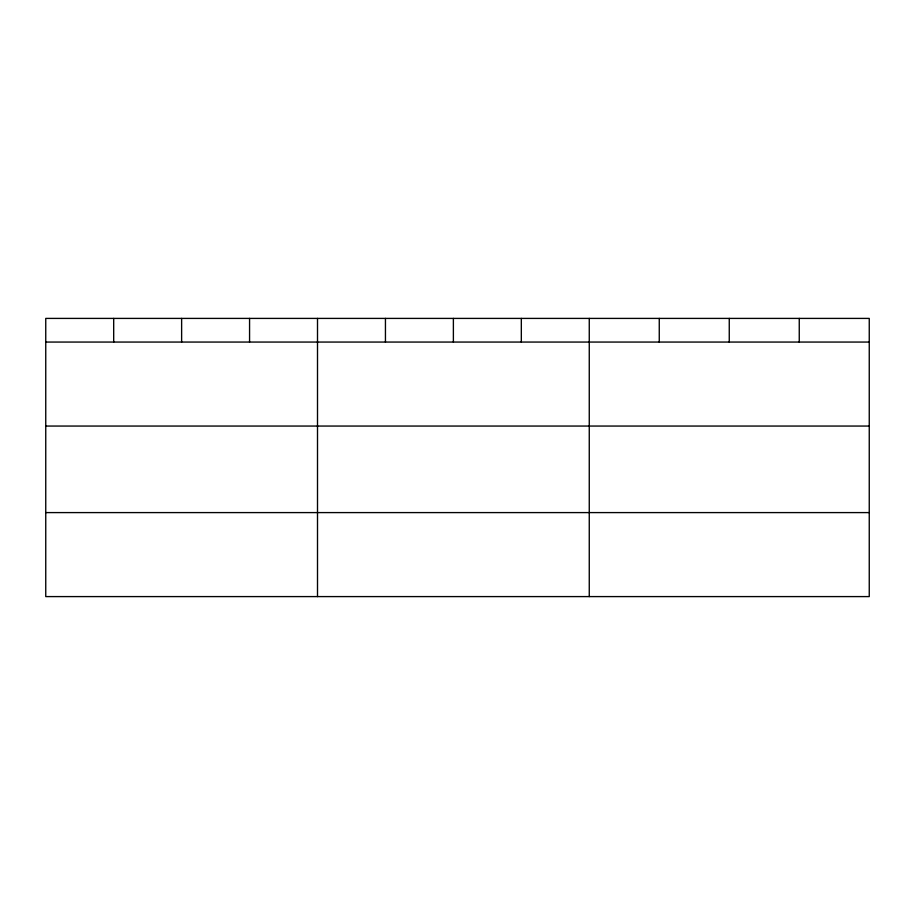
<?xml version="1.0" encoding="UTF-8"?>
<svg xmlns="http://www.w3.org/2000/svg" width="915" height="915" viewBox="0 0 915 915"><rect width="100%" height="100%" fill="white"/><g stroke="black" fill="none" stroke-linecap="round" stroke-linejoin="round"><path stroke-width="1.37" d="M869.25 426.058L869.25 318.409L45.75 318.409L45.75 596.591L869.25 596.591L869.25 426.058L45.75 426.058M45.75 342.061L869.25 342.061M45.75 512.594L869.25 512.594M799.252 318.409L799.252 342.061M729.255 318.409L729.255 342.061M659.258 318.409L659.258 342.061M589.26 318.409L589.26 596.591M521.321 318.409L521.321 342.061M453.382 318.409L453.382 342.061M385.444 318.409L385.444 342.061M317.505 318.409L317.505 596.591M249.566 318.409L249.566 342.061M181.628 318.409L181.628 342.061M113.689 318.409L113.689 342.061"/></g></svg>
